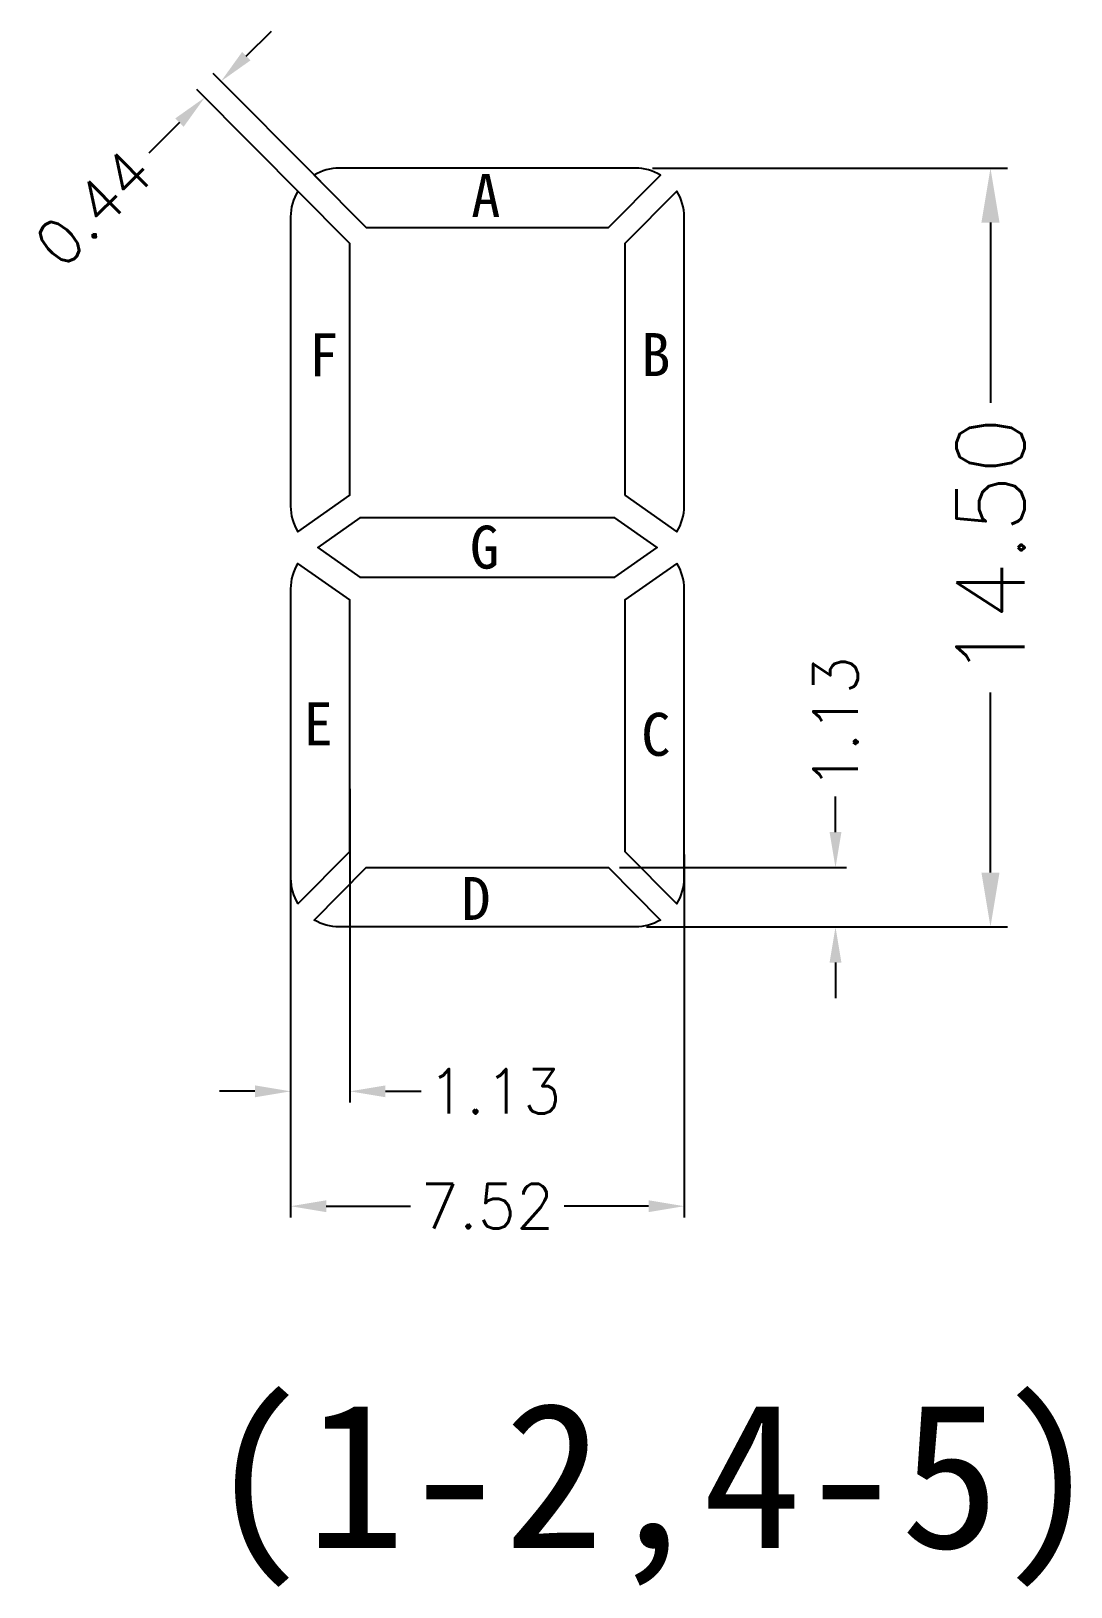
# Model space of a CAD drawing. Header units: millimetres. Extents: x 963 to 1606, y 260 to 429.
# Drawn here: x 1324.48 to 1344.34, y 304.67 to 334.39 of the extents above; entities that cross this region are included whole.
import ezdxf

# ---------------------------------------------------------------- set-up
doc = ezdxf.new("R2010")
doc.units = ezdxf.units.MM
doc.layers.add('DIM', color=4, linetype='Continuous')
doc.layers.add('dwg', color=7, linetype='Continuous')
doc.styles.add('ROMANS', font='romans.shx')
doc.dimstyles.new('LCDDIM', dxfattribs={"dimtxt": 0.85, "dimasz": 0.68, "dimexe": 0.2125, "dimexo": 0.2125, "dimgap": 0.17, "dimtad": 0, "dimzin": 0, "dimdsep": 46, "dimtxsty": 'ROMANS', "dimcen": 2.5, "dimadec": 0, "dimazin": 0, "dimtfac": 1, "dimtofl": 0, "dimtmove": 0, "dimatfit": 0, "dimfxl": 0, "dimarcsym": 0})

# ---------------------------------------------------------------- blocks, each defined once
blk = doc.blocks.new('*D31')
at = {"layer": 'DEFPOINTS', "color": 0}
for p in [(1336.018349429633, 331.7706307462905), (1342.800514403565, 331.7706307462905), (1336.01834942963, 317.2739188267443)]:
    blk.add_point(p, dxfattribs=at)
at = {"layer": 'DIM', "color": 0, "lineweight": -2}
for p, q in [((1336.343349429633, 331.7706307462905), (1343.125514403565, 331.7706307462905)), ((1342.800514403565, 330.7306307462905), (1342.800514403565, 327.2894176436602)), ((1342.800514403565, 318.3139188267443), (1342.800514403565, 321.7551319293745)), ((1336.34334942963, 317.2739188267443), (1343.125514403565, 317.2739188267443))]:
    blk.add_line(p, q, dxfattribs=at)
at = {"layer": 'DIM', "color": 0}
for points in [[(1342.627181070231, 330.7306307462905), (1342.973847736898, 330.7306307462905), (1342.800514403565, 331.7706307462905)], [(1342.627181070231, 318.3139188267443), (1342.973847736898, 318.3139188267443), (1342.800514403565, 317.2739188267443)]]:
    blk.add_solid(points, dxfattribs=at)
at = {"layer": 'DIM', "color": 0, "insert": (1342.800514403565, 324.5222747865176), "char_height": 1.3, "attachment_point": 5, "rotation": 90, "style": 'ROMANS'}
blk.add_mtext('14.50', dxfattribs=at)
blk = doc.blocks.new('*D32')
at = {"layer": 'DEFPOINTS', "color": 0}
for p in [(1335.503708294028, 318.4068470191334), (1336.01834942963, 317.2739188267443), (1339.840658365052, 317.2739188267443)]:
    blk.add_point(p, dxfattribs=at)
at = {"layer": 'DIM', "color": 0, "lineweight": -2}
for p, q in [((1339.840658365052, 319.0868470191334), (1339.840658365052, 319.7668470191334)), ((1335.716208294028, 318.4068470191334), (1340.053158365052, 318.4068470191334)), ((1336.23084942963, 317.2739188267443), (1340.053158365052, 317.2739188267443)), ((1339.840658365052, 316.5939188267442), (1339.840658365052, 315.9139188267442))]:
    blk.add_line(p, q, dxfattribs=at)
at = {"layer": 'DIM', "color": 0}
for points in [[(1339.727325031718, 319.0868470191334), (1339.953991698385, 319.0868470191334), (1339.840658365052, 318.4068470191334)], [(1339.727325031718, 316.5939188267442), (1339.953991698385, 316.5939188267442), (1339.840658365052, 317.2739188267443)]]:
    blk.add_solid(points, dxfattribs=at)
at = {"layer": 'DIM', "color": 0, "insert": (1339.840658365052, 321.1713708286574), "char_height": 0.85, "attachment_point": 5, "rotation": 90, "style": 'ROMANS'}
blk.add_mtext('1.13', dxfattribs=at)
blk = doc.blocks.new('*D33')
at = {"layer": 'DEFPOINTS', "color": 0}
for p in [(1329.431424121609, 318.8716020718027), (1336.949059174064, 318.8715997603537), (1336.949059174064, 311.9391692679313)]:
    blk.add_point(p, dxfattribs=at)
at = {"layer": 'DIM', "color": 0, "lineweight": -2}
for p, q in [((1329.431424121609, 318.6591020718027), (1329.431424121609, 311.7266692679314)), ((1336.949059174064, 318.6590997603537), (1336.949059174064, 311.7266692679314)), ((1330.111424121609, 311.9391692679313), (1331.725003552598, 311.9391692679313)), ((1336.269059174064, 311.9391692679313), (1334.655479743075, 311.9391692679313))]:
    blk.add_line(p, q, dxfattribs=at)
at = {"layer": 'DIM', "color": 0}
for points in [[(1330.111424121609, 312.0525026012647), (1330.111424121609, 311.825835934598), (1329.431424121609, 311.9391692679313)], [(1336.269059174064, 312.0525026012647), (1336.269059174064, 311.825835934598), (1336.949059174064, 311.9391692679313)]]:
    blk.add_solid(points, dxfattribs=at)
at = {"layer": 'DIM', "color": 0, "insert": (1333.190241647837, 311.9391692679313), "char_height": 0.85, "attachment_point": 5, "style": 'ROMANS'}
blk.add_mtext('7.52', dxfattribs=at)
blk = doc.blocks.new('*D34')
at = {"layer": 'DEFPOINTS', "color": 0}
for p in [(1329.43142450721, 320.1257098927707), (1330.564338335012, 320.1257050788786), (1330.564338335012, 314.1338596417219)]:
    blk.add_point(p, dxfattribs=at)
at = {"layer": 'DIM', "color": 0, "lineweight": -2}
for p, q in [((1329.43142450721, 319.9132098927707), (1329.43142450721, 313.9213596417219)), ((1330.564338335012, 319.9132050788786), (1330.564338335012, 313.9213596417219)), ((1328.75142450721, 314.1338596417219), (1328.07142450721, 314.1338596417219)), ((1331.244338335012, 314.1338596417219), (1331.924338335011, 314.1338596417219))]:
    blk.add_line(p, q, dxfattribs=at)
at = {"layer": 'DIM', "color": 0}
for points in [[(1328.75142450721, 314.2471929750552), (1328.75142450721, 314.0205263083885), (1329.43142450721, 314.1338596417219)], [(1331.244338335012, 314.2471929750552), (1331.244338335012, 314.0205263083885), (1330.564338335012, 314.1338596417219)]]:
    blk.add_solid(points, dxfattribs=at)
at = {"layer": 'DIM', "color": 0, "insert": (1333.328862144535, 314.1338596417219), "char_height": 0.85, "attachment_point": 5, "style": 'ROMANS'}
blk.add_mtext('1.13', dxfattribs=at)
blk = doc.blocks.new('*D35')
at = {"layer": 'DEFPOINTS', "color": 0}
for p in [(1328.102976997206, 333.4286631996428), (1330.157188065301, 331.3617563910348), (1329.845256506983, 331.0517408369146)]:
    blk.add_point(p, dxfattribs=at)
at = {"layer": 'DIM', "color": 0, "lineweight": -2}
for p, q in [((1328.585288598915, 333.9080122570716), (1329.067600200623, 334.3873613145002)), ((1330.007391484855, 331.5124787665686), (1327.95318041676, 333.5793855751766)), ((1329.695459926536, 331.2024632124483), (1327.641248858442, 333.2693700210563)), ((1327.30873383718, 332.6392985880937), (1326.721478836722, 332.0556507348325))]:
    blk.add_line(p, q, dxfattribs=at)
at = {"layer": 'DIM', "color": 0}
for points in [[(1328.505397089343, 333.9883975240229), (1328.665180108486, 333.8276269901202), (1328.102976997206, 333.4286631996428)], [(1327.228842327609, 332.719683855045), (1327.388625346751, 332.5589133211424), (1327.791045438888, 333.1186476455226)]]:
    blk.add_solid(points, dxfattribs=at)
at = {"layer": 'DIM', "color": 0, "insert": (1325.667857659181, 331.0085013058066), "char_height": 0.85, "attachment_point": 5, "rotation": 44.82349205486943, "style": 'ROMANS'}
blk.add_mtext('0.44', dxfattribs=at)

msp = doc.modelspace()

# ---------------------------------------------------------------- linework, layer by layer
at = {"layer": 'dwg'}
for points in [[(1336.018349429633, 331.7706307462905), (1330.362153348319, 331.7706307462905, 0.1360630608844987), (1329.882889278665, 331.6377504397953), (1330.876774591493, 330.6377225692587), (1335.503708294028, 330.6377025539042), (1336.497613499276, 331.6377504397952, 0.1360630608843909)], [(1329.431425615777, 325.3133948035294, 0.1390935998262261), (1329.570064037379, 324.8246728920323), (1330.564352760712, 325.5238627778073), (1330.564332346256, 330.3282537181668), (1329.570062338135, 331.3286232260062, 0.1390935998263588), (1329.43142391654, 330.8399013145164)], [(1335.816133523304, 325.5238627778073), (1336.810422246634, 324.8246728920323, 0.1390935998262291), (1336.949060668233, 325.3133948035294), (1336.949058968996, 330.8399013145164, 0.1390935998263574), (1336.810420547409, 331.3286232260062), (1335.816150539262, 330.3282537181668)], [(1329.570062338135, 317.7159263470231), (1330.564332346256, 318.7162958548662), (1330.564352760712, 323.5206867952203), (1329.570064037379, 324.2198766810044, 0.1390935998266544), (1329.431425615777, 323.7311547695055), (1329.43142391654, 318.2046482585166, 0.1390935998262929)], [(1336.810422246634, 324.2198766810044), (1335.816133523304, 323.5206867952203), (1335.816150539288, 318.7162958548662), (1336.810420547409, 317.7159263470231, 0.1390935998262915), (1336.949058968996, 318.2046482585166), (1336.949060668233, 323.7311547695055, 0.1390935998266197)], [(1336.018349429633, 317.2739188267443), (1330.362153348319, 317.2739188267443, -0.1360630608846111), (1329.882889278665, 317.406799133236), (1330.876774591493, 318.4068270037752), (1335.503708294028, 318.4068470191334), (1336.497613499276, 317.4067991332359, -0.1360630608844074)]]:
    msp.add_lwpolyline(points, format="xyb", close=True, dxfattribs=at)
msp.add_lwpolyline([(1335.625897888893, 325.088728296456), (1330.754584996625, 325.088728296456), (1329.949055127444, 324.5222747865183), (1330.754584996625, 323.9558212765807), (1335.625897888893, 323.9558212765807), (1336.431428682076, 324.5222747865183)], close=True, dxfattribs=at)

# ---------------------------------------------------------------- texts
at = {"layer": 'DIM'}
for s, height, p in [('A', 0.8210522433836093, (1332.881448298403, 330.833658850933)), ('F', 0.8210522433836093, (1329.785231113917, 327.7922613104068)), ('B', 0.8210522433836093, (1336.12887357584, 327.7976886825612)), ('G', 0.8210522433836093, (1332.85709153131, 324.1199842203479)), ('E', 0.8210522433836093, (1329.680108772357, 320.7414266309287)), ('C', 0.8210522433836093, (1336.12887357584, 320.5434387695292)), ('D', 0.8210522433836093, (1332.693732673714, 317.4082599958032)), ('(1-2,4-5)', 2.78221010748477, (1327.83619926157, 305.4091046351518))]:
    msp.add_text(s, height=height, dxfattribs=at).set_placement(p)

# ---------------------------------------------------------------- dimensions: what is measured, and where the dimension line sits
for base, p1, p2, angle, picture, middle, dimtype in [((1328.102976997206, 333.4286631996428), (1329.845256506983, 331.0517408369146), (1330.157188065301, 331.3617563910348), 44.8234920549112, '*D35', (1325.667857659181, 331.0085013058066), 161), ((1339.840658365052, 317.2739188267443), (1335.503708294028, 318.4068470191334), (1336.01834942963, 317.2739188267443), 90, '*D32', (1339.840658365052, 321.1713708286574), 160)]:
    dim = msp.add_linear_dim(base=base, p1=p1, p2=p2, angle=angle, dimstyle='LCDDIM', dxfattribs=at)
    dim.commit()
    dim.dimension.update_dxf_attribs({"geometry": picture, "text_midpoint": middle, "dimtype": dimtype})
dim = msp.add_linear_dim(base=(1342.800514403565, 331.7706307462905), p1=(1336.01834942963, 317.2739188267443), p2=(1336.018349429633, 331.7706307462905), angle=90, dimstyle='LCDDIM', override={"dimtxt": 1.3, "dimasz": 1.04, "dimexe": 0.325, "dimexo": 0.325, "dimgap": 0.26}, dxfattribs=at)
dim.commit()
dim.dimension.update_dxf_attribs({"geometry": '*D31', "text_midpoint": (1342.800514403565, 324.5222747865176), "dimtype": 160})
for base, p1, p2, picture, middle in [((1330.564338335012, 314.1338596417219), (1329.43142450721, 320.1257098927707), (1330.564338335012, 320.1257050788786), '*D34', (1333.328862144535, 314.1338596417219)), ((1336.949059174064, 311.9391692679313), (1329.431424121609, 318.8716020718027), (1336.949059174064, 318.8715997603537), '*D33', (1333.190241647837, 311.9391692679313))]:
    dim = msp.add_linear_dim(base=base, p1=p1, p2=p2, dimstyle='LCDDIM', dxfattribs=at)
    dim.commit()
    dim.dimension.update_dxf_attribs({"geometry": picture, "text_midpoint": middle})

doc.saveas('drawing.dxf')
